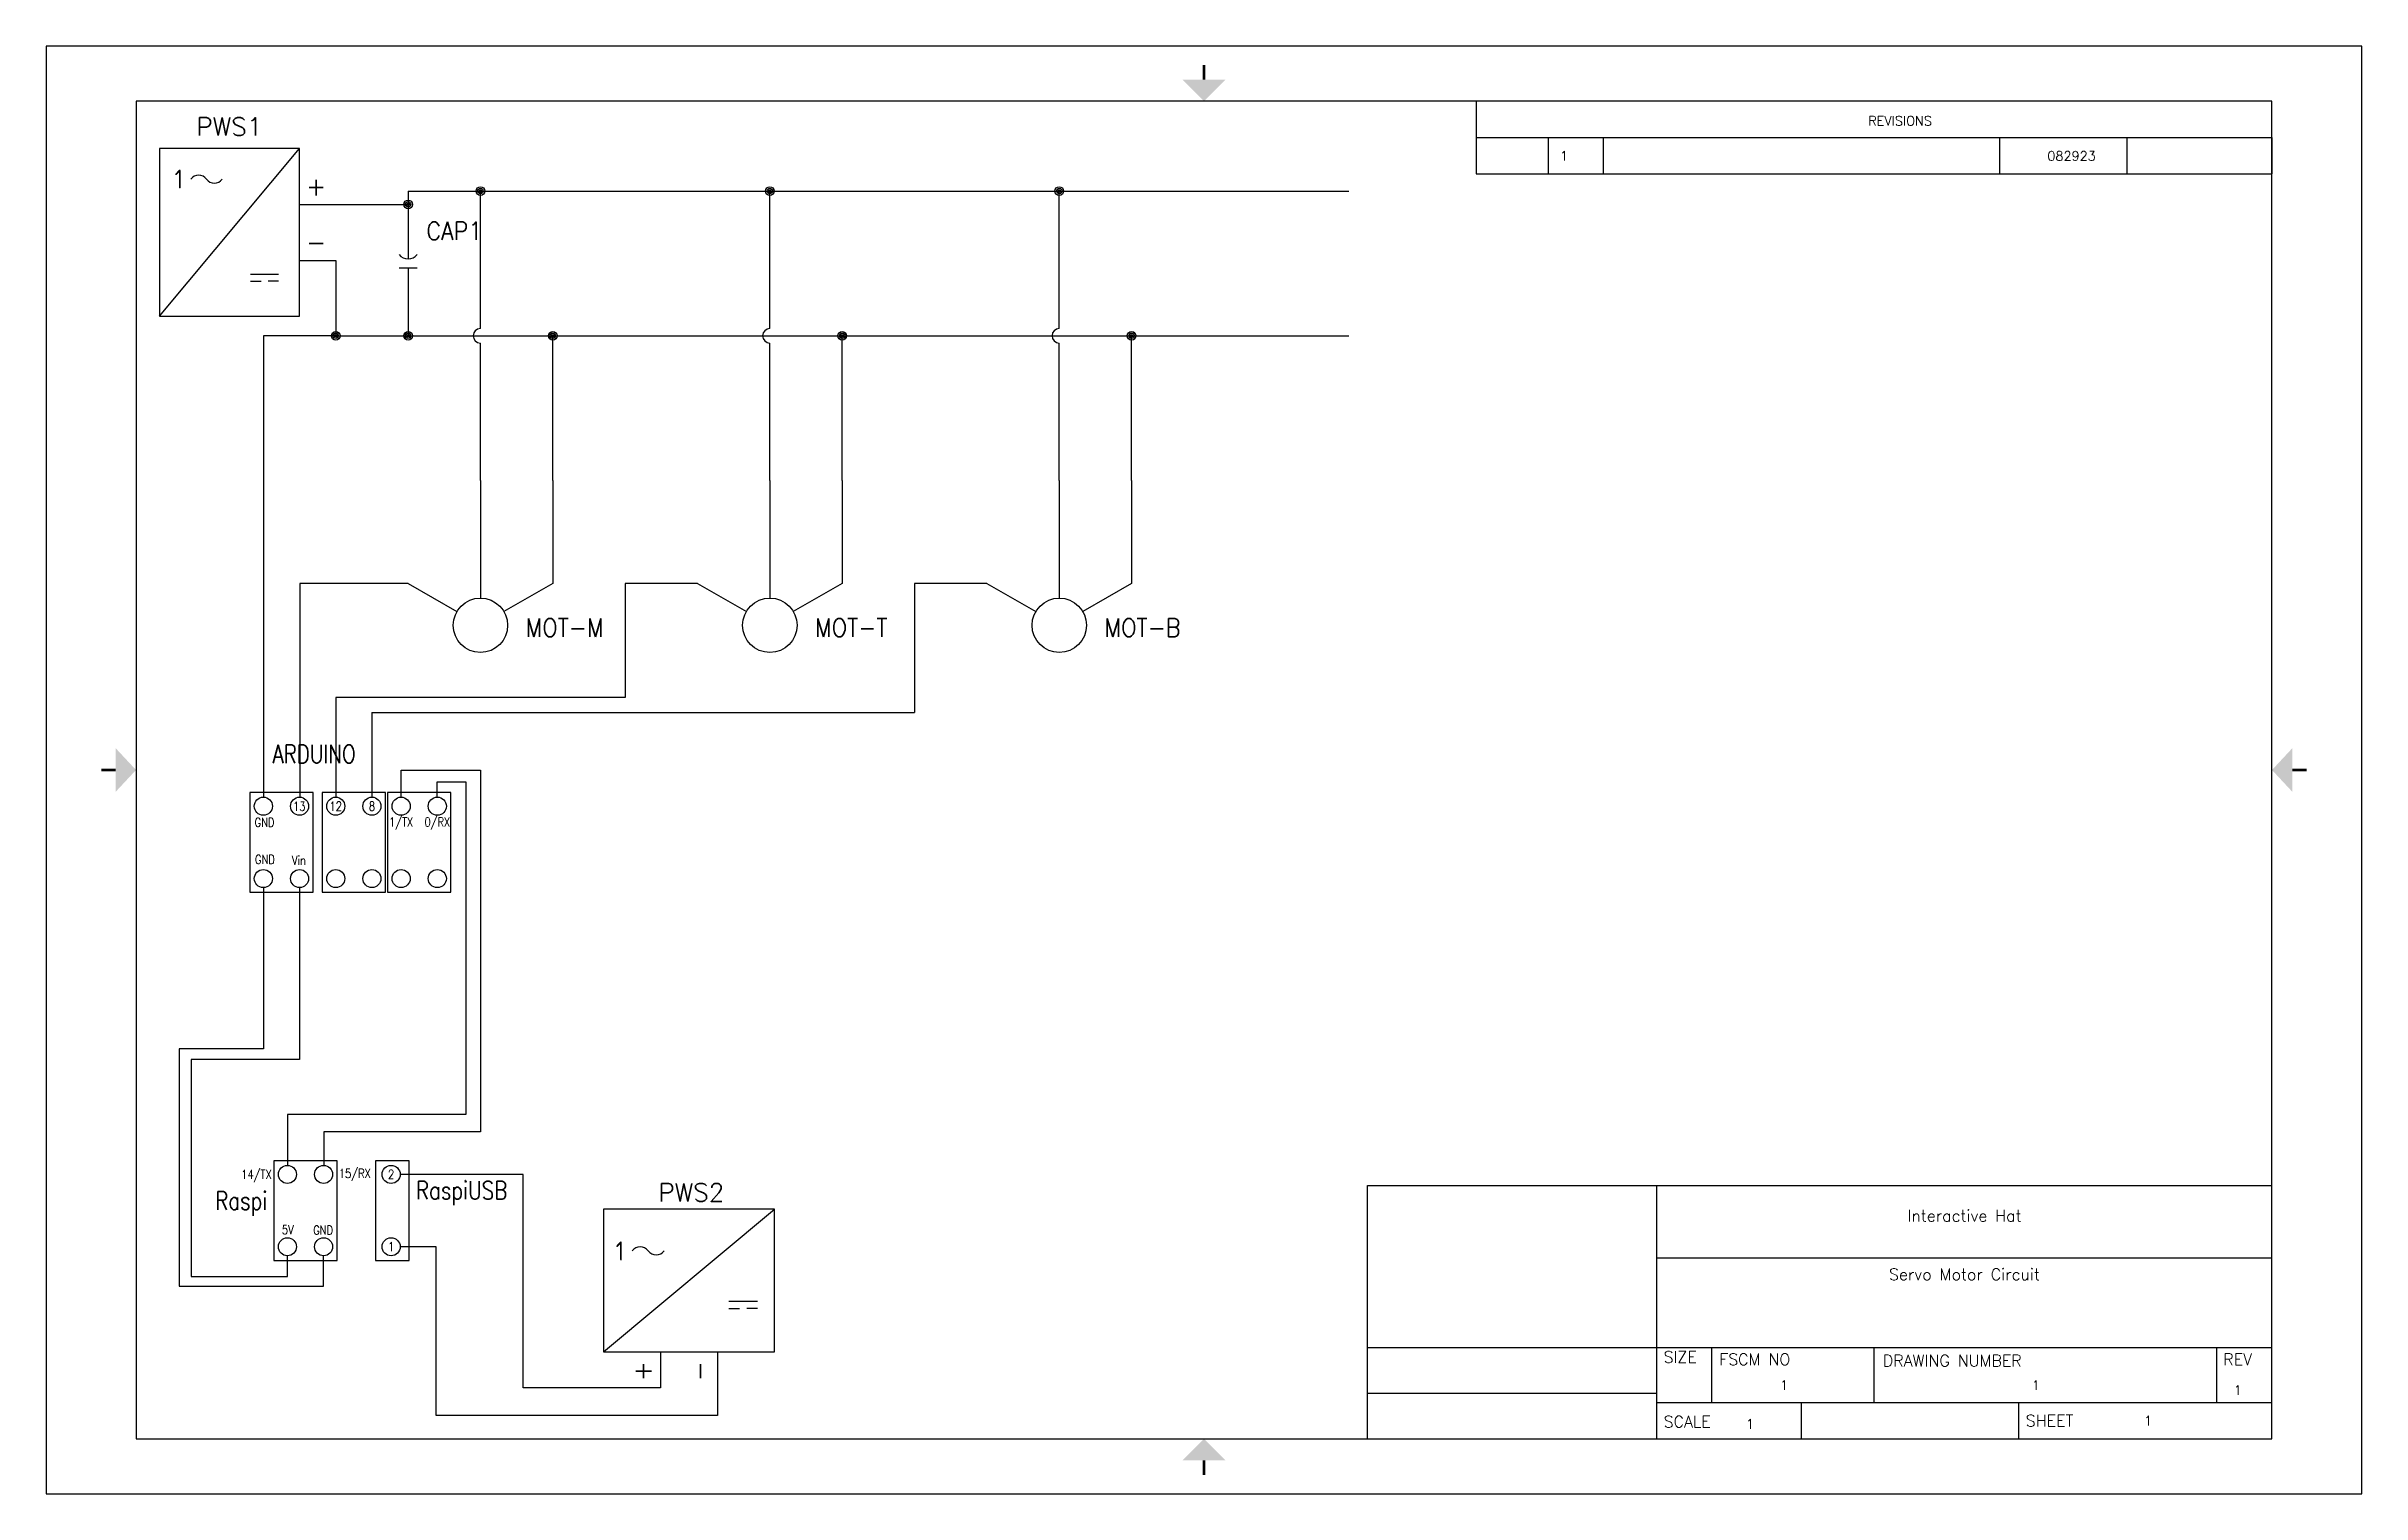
# Model space of a CAD drawing. Header units: inches. Extents: x 0 to 16, y 0 to 10.
import ezdxf
from ezdxf.enums import TextEntityAlignment as Align

# ---------------------------------------------------------------- set-up
doc = ezdxf.new("R2010")
doc.units = ezdxf.units.IN
doc.header["$MEASUREMENT"] = 0
for name, color, linetype in [('GRY_20AWG', 9, 'Continuous'), ('SYMS', 7, 'Continuous'), ('TAGS', 51, 'Continuous'), ('TB_LABELS', 1, 'Continuous'), ('TERMS', 4, 'Continuous'), ('Title Block', 7, 'Continuous'), ('Viewport', 7, 'Continuous')]:
    doc.layers.add(name, color=color, linetype=linetype)
doc.styles.add('Roman', font='romans')
doc.styles.add('WD', font='romans.shx')
doc.styles.add('WD_IEC', font='isocp2.shx', dxfattribs={"width": 0.9, "height": 4})

# ---------------------------------------------------------------- blocks, each defined once
blk = doc.blocks.new('ANSI_border_B')
at = {"layer": 'Title Block'}
for p, q in [((0, 10), (0, 0)), ((16, 10), (0, 10)), ((16, 0), (16, 10)), ((0.62, 9.62), (0.62, 0.38)), ((15.38, 9.62), (0.62, 9.62)), ((9.88, 9.62), (9.88, 9.37)), ((15.38, 0.38), (15.38, 9.62)), ((9.88, 9.37), (15.38, 9.37)), ((0.62, 0.38), (15.38, 0.38)), ((0, 0), (16, 0))]:
    blk.add_line(p, q, dxfattribs=at)
at = {"layer": 'Title Block', "const_width": 0.02}
for points in [[(8, 9.87), (8, 9.77)], [(0.38, 5), (0.48, 5)], [(15.62, 5), (15.52, 5)], [(8, 0.13), (8, 0.23)]]:
    blk.add_lwpolyline(points, dxfattribs=at)
at = {"layer": 'Title Block'}
for points in [[(7.85, 9.77), (8.15, 9.77), (8, 9.62)], [(0.48, 4.85), (0.48, 5.15), (0.62, 5)], [(15.52, 4.85), (15.52, 5.15), (15.38, 5)], [(7.85, 0.23), (8.15, 0.23), (8, 0.38)]]:
    blk.add_solid(points, dxfattribs=at)
at = {"layer": 'Title Block', "style": 'Roman'}
blk.add_text('REVISIONS', height=0.065, dxfattribs=at).set_placement((12.5902, 9.4525))
blk = doc.blocks.new('ANSI_REVblock_B')
blk.add_line((0, 0), (0, -0.25))
at = {"layer": 'Title Block'}
for p, q in [((-5.5, 0), (-5.5, -0.25)), ((-5.5, 0), (0, 0)), ((-5, -0.25), (-5, 0)), ((-4.62, -0.25), (-4.62, 0)), ((-1.88, -0.25), (-1.88, 0)), ((-1, -0.25), (-1, 0)), ((-5.5, -0.25), (0, -0.25))]:
    blk.add_line(p, q, dxfattribs=at)
at = {"style": 'WD'}
for tag, p in [('ZONE', (-5.391, -0.16)), ('REV', (-4.92, -0.16)), ('DESCRIPTION', (-3.618, -0.16)), ('DATE', (-1.552, -0.16)), ('APPROVED', (-0.759, -0.16))]:
    blk.add_attdef(tag, p, '', height=0.065, dxfattribs=at)
at = {"style": 'WD', "flags": 1}
blk.add_attdef('WD_TB', (-4.505, -0.154), '', height=0.03, dxfattribs=at)
blk = doc.blocks.new('ANSI_tblock_desc_B')
for p, q in [((0, 0), (0, 1.75)), ((-6.25, 0), (0, 0))]:
    blk.add_line(p, q)
at = {"layer": 'Title Block'}
for p, q in [((-6.25, 0), (-6.25, 1.75)), ((-6.25, 1.75), (0, 1.75)), ((-4.25, 0), (-4.25, 1.75)), ((-4.25, 1.25), (0, 1.25)), ((-6.25, 0.63), (0, 0.63)), ((-3.87, 0.25), (-3.87, 0.63)), ((-2.75, 0.25), (-2.75, 0.63)), ((-0.38, 0.25), (-0.38, 0.63)), ((-6.25, 0.315), (-4.25, 0.315)), ((-4.25, 0.25), (0, 0.25)), ((-3.25, 0), (-3.25, 0.25)), ((-1.75, 0), (-1.75, 0.25))]:
    blk.add_line(p, q, dxfattribs=at)
at = {"color": 0, "style": 'Roman', "flags": 8}
for tag, p in [('FNAME', (-15.442, 4.043)), ('REVDATE', (-15.442, 1.789)), ('USER', (-15.442, -0.38))]:
    blk.add_attdef(tag, p, '', height=0.15, rotation=90, dxfattribs=at)
at = {"style": 'WD'}
for tag, p in [('PROJDESC', (-2.125, 1.5)), ('TITLE1', (-2.125, 1.095)), ('TITLE2', (-2.125, 0.785))]:
    blk.add_attdef(tag, text='', height=0.08, dxfattribs=at).set_placement(p, align=Align.CENTER)
for tag, p in [('SIZE', (-4.162, 0.32)), ('FSCM_NO', (-3.4, 0.337)), ('DWG_NO', (-1.659, 0.337)), ('REV', (-0.265, 0.303)), ('SCALE', (-3.634, 0.069)), ('SHEET', (-0.883, 0.092))]:
    blk.add_attdef(tag, p, '', height=0.065, dxfattribs=at)
at = {"style": 'WD', "flags": 1}
blk.add_attdef('WD_TB', (-5.57, 0.177), '', height=0.086, dxfattribs=at)
at = {"layer": 'TB_LABELS', "style": 'WD'}
for s, p in [('SIZE', (-4.204, 0.604)), ('FSCM NO', (-3.819, 0.588)), ('DRAWING NUMBER', (-2.689, 0.579)), ('REV', (-0.336, 0.588)), ('SHEET', (-1.701, 0.164)), ('SCALE', (-4.204, 0.158))]:
    blk.add_text(s, height=0.08, dxfattribs=at).set_placement(p, align=Align.TOP_LEFT)
blk = doc.blocks.new('HPW1_1PH')
for p, q in [((0, -0.967), (0.967, 0.193)), ((0.629, -0.677), (0.823, -0.677)), ((0.629, -0.725), (0.702, -0.725)), ((0.823, -0.725), (0.75, -0.725))]:
    blk.add_line(p, q)
blk.add_lwpolyline([(0.967, 0.193), (0, 0.193), (0, -0.967), (0.967, -0.967)], close=True)
for centre, start, end in [((0.271, -0.06), 36.8699, 143.1301), ((0.379, 0.021), 216.8699, 323.1301)]:
    blk.add_arc(centre, 0.0677, start, end)
at = {"style": 'WD_IEC'}
blk.add_text('1', height=0.13, dxfattribs=at).set_placement((0.163, -0.019), align=Align.MIDDLE_RIGHT)
at = {"style": 'WD', "width": 0.7}
for tag, p in [('INST', (0.484, 0.656)), ('LOC', (0.484, 0.469)), ('RATING1', (0.484, -1.188)), ('DESC1', (0.484, -1.375)), ('DESC2', (0.484, -1.562)), ('DESC3', (0.484, -1.75))]:
    blk.add_attdef(tag, text='', height=0.125, dxfattribs=at).set_placement(p, align=Align.CENTER)
at = {"style": 'WD'}
blk.add_attdef('TAG1', text='', height=0.125, dxfattribs=at).set_placement((0.484, 0.281), align=Align.CENTER)
at = {"style": 'WD', "flags": 8}
for tag, p in [('TERM01', (-0.062, 0.062)), ('TERM02', (-0.062, -0.325)), ('TERM03', (-0.062, -0.712))]:
    blk.add_attdef(tag, text='', height=0.125, dxfattribs=at).set_placement(p, align=Align.RIGHT)
at = {"style": 'WD', "flags": 9}
for tag, p in [('MFG', (0.484, 0.16)), ('ASSYCODE', (0.484, 0.114)), ('FAMILY', (0.484, 0.09)), ('CAT', (0.484, 0.138))]:
    blk.add_attdef(tag, text='', height=0.0155, dxfattribs=at).set_placement(p, align=Align.CENTER)
at = {"style": 'WD'}
for tag, p, height, flags in [('X4TERM01', (0, 0), 0.0193, 1), ('TERM04', (1.014, -0.132), 0.125, 8), ('X1TERM04', (0.967, -0.193), 0.0193, 1), ('X4TERM02', (0, -0.387), 0.0193, 1), ('TERM05', (1.014, -0.519), 0.125, 8), ('X1TERM05', (0.967, -0.58), 0.0193, 1), ('X4TERM03', (0, -0.774), 0.0193, 1)]:
    blk.add_attdef(tag, p, '', height=height, dxfattribs=dict(at, flags=flags))
blk = doc.blocks.new('VMO13')
blk.add_circle((0, 0), 0.188)
at = {"style": 'WD'}
for tag, p, width in [('INST', (0.318, 0.263), 0.7), ('LOC', (0.318, 0.094), 0.7), ('TAG1', (0.312, -0.079), 0.9)]:
    blk.add_attdef(tag, p, '', height=0.125, dxfattribs=dict(at, width=width))
at = {"style": 'WD', "flags": 9}
blk.add_attdef('FAMILY', text='', height=0.01, dxfattribs=at).set_placement((-0.005, 0.17), align=Align.CENTER)
at = {"linetype": 'Continuous', "style": 'WD', "flags": 1}
for tag, p in [('CAT', (0, 0.159)), ('MFG', (0, 0.14))]:
    blk.add_attdef(tag, text='', height=0.01, dxfattribs=at).set_placement(p, align=Align.MIDDLE)
at = {"style": 'WD', "flags": 1}
for tag, p in [('X2TERM02', (0, 0.188)), ('X0TERM03', (-0.162, 0.094)), ('X0TERM01', (0.162, 0.094)), ('X0TERM04', (0.133, -0.133))]:
    blk.add_attdef(tag, p, '', height=0.0125, dxfattribs=at)
at = {"style": 'WD'}
for tag, height, width, p in [('RATING1', 0.1, 0.8, (0, 0)), ('DESC1', 0.125, 0.9, (0.001, -0.549)), ('DESC2', 0.125, 0.9, (0.001, -0.706)), ('DESC3', 0.125, 0.9, (0.001, -0.862)), ('RATING3', 0.125, 0.8, (0.001, -1.018)), ('RATING4', 0.125, 0.8, (0.001, -1.174)), ('WDTAGALT', 0.125, 0.7, (0, -1.344))]:
    blk.add_attdef(tag, text='', height=height, dxfattribs=dict(at, width=width)).set_placement(p, align=Align.CENTER)
at = {"linetype": 'Continuous', "style": 'WD', "flags": 9}
blk.add_attdef('ASSYCODE', text='', height=0.01, dxfattribs=at).set_placement((0, 0.125), align=Align.CENTER)
at = {"style": 'WD', "width": 0.8}
blk.add_attdef('RATING2', text='', height=0.1, dxfattribs=at).set_placement((0, -0.031), align=Align.TOP_CENTER)
blk = doc.blocks.new('WDDOT')
for radius in [0.03, 0.0187, 0.00929]:
    blk.add_circle((0, 0), radius)
blk = doc.blocks.new('VCA1')
blk.add_line((-0.062, -0.031), (0.062, -0.031))
blk.add_arc((0, 0.109), 0.0781, 216.8699, 323.1301)
at = {"style": 'WD'}
for tag, p, width in [('INST', (0.219, 0.488), 0.7), ('LOC', (0.219, 0.318), 0.7), ('TAG1', (0.127, 0.162), 0.9), ('RATING1', (0.125, 0.006), 0.7), ('RATING2', (0.125, -0.151), 0.7), ('DESC1', (0.129, -0.307), 0.7), ('DESC2', (0.129, -0.463), 0.7)]:
    blk.add_attdef(tag, p, '', height=0.125, dxfattribs=dict(at, width=width))
at = {"linetype": 'Continuous', "style": 'WD', "flags": 8}
blk.add_attdef('TERM01', text='', height=0.125, dxfattribs=at).set_placement((-0.086, 0.05), align=Align.RIGHT)
at = {"color": 7, "style": 'WD', "flags": 1}
for tag, p in [('X2TERM01', (0, 0.031)), ('X8TERM02', (0, -0.031))]:
    blk.add_attdef(tag, p, '', height=0.0125, dxfattribs=at)
at = {"linetype": 'Continuous', "style": 'WD', "flags": 8}
blk.add_attdef('TERM02', text='', height=0.125, dxfattribs=at).set_placement((-0.072, -0.057), align=Align.TOP_RIGHT)
at = {"style": 'WD', "flags": 9}
blk.add_attdef('FAMILY', (-0.224, -0.189), '', height=0.01, rotation=90, dxfattribs=at)
at = {"linetype": 'Continuous', "style": 'WD', "flags": 9}
for tag, p in [('CAT', (-0.18, -0.164)), ('MFG', (-0.16, -0.166)), ('ASSYCODE', (-0.134, -0.175))]:
    blk.add_attdef(tag, text='', height=0.01, rotation=90, dxfattribs=at).set_placement(p, align=Align.CENTER)
blk = doc.blocks.new('VDV1TF')
for p, q in [((-0.094, 0.344), (-0.094, -0.344)), ((0.344, 0.344), (-0.094, 0.344)), ((0.344, -0.344), (0.344, 0.344)), ((-0.094, -0.344), (0.344, -0.344))]:
    blk.add_line(p, q)
for centre in [(0, 0.25), (0.25, 0.25), (0, -0.25), (0.25, -0.25)]:
    blk.add_circle(centre, 0.0625)
at = {"style": 'WD', "width": 0.7}
for tag, p in [('INST', (0.131, 0.545)), ('LOC', (0.131, 0.375)), ('RATING2', (0.125, -0.156))]:
    blk.add_attdef(tag, text='', height=0.125, dxfattribs=at).set_placement(p, align=Align.CENTER)
at = {"style": 'WD', "flags": 1}
for tag, p in [('X2TERM02', (0, 0.312)), ('X2TERM04', (0.25, 0.312)), ('X4TERM02', (-0.062, 0.25)), ('X1TERM04', (0.312, 0.25)), ('X4TERM01', (-0.062, -0.25)), ('X8TERM01', (0, -0.312)), ('X8TERM03', (0.25, -0.312)), ('X1TERM03', (0.312, -0.25))]:
    blk.add_attdef(tag, p, '', height=0.0125, dxfattribs=at)
at = {"linetype": 'Continuous', "style": 'WD', "width": 0.8, "flags": 8}
for tag, p in [('TERM02', (0, 0.25)), ('TERM04', (0.25, 0.25)), ('TERM01', (0, -0.25)), ('TERM03', (0.25, -0.25))]:
    blk.add_attdef(tag, text='', height=0.0625, dxfattribs=at).set_placement(p, align=Align.MIDDLE)
at = {"style": 'WD'}
for tag, p, width in [('TAG1', (0.422, 0.077), 0.8), ('DESC1', (0.422, -0.079), 0.7), ('DESC2', (0.422, -0.235), 0.7), ('XREF', (0.422, -0.391), 0.7)]:
    blk.add_attdef(tag, p, '', height=0.125, dxfattribs=dict(at, width=width))
at = {"style": 'WD', "width": 0.7}
blk.add_attdef('RATING1', text='', height=0.125, dxfattribs=at).set_placement((0.125, 0.062), align=Align.MIDDLE)
at = {"linetype": 'Continuous', "style": 'WD', "flags": 9}
blk.add_attdef('ASSYCODE', text='', height=0.01, dxfattribs=at).set_placement((0.125, -0.141), align=Align.CENTER)
at = {"style": 'WD', "flags": 9}
blk.add_attdef('FAMILY', text='', height=0.01, dxfattribs=at).set_placement((0.12, -0.08), align=Align.CENTER)
at = {"linetype": 'Continuous', "style": 'WD', "flags": 1}
for tag, p in [('MFG', (0.125, -0.11)), ('CAT', (0.125, -0.091))]:
    blk.add_attdef(tag, text='', height=0.01, dxfattribs=at).set_placement(p, align=Align.MIDDLE)
blk = doc.blocks.new('VPW1_1PH')
for p, q in [((-0.197, -0.984), (0.984, 0)), ((0.67, -0.636), (0.867, -0.636)), ((0.67, -0.685), (0.743, -0.685)), ((0.867, -0.685), (0.793, -0.685))]:
    blk.add_line(p, q)
blk.add_lwpolyline([(-0.197, 0), (-0.197, -0.984), (0.984, -0.984), (0.984, 0)], close=True)
for centre, start, end in [((0.057, -0.329), 36.8699, 143.1301), ((0.168, -0.246), 216.8699, 323.1301)]:
    blk.add_arc(centre, 0.0689, start, end)
at = {"style": 'WD_IEC'}
blk.add_text('1', height=0.132, dxfattribs=at).set_placement((-0.053, -0.288), align=Align.MIDDLE_RIGHT)
at = {"style": 'WD', "flags": 8}
for tag, p in [('TERM01', (-0.063, 0.064)), ('TERM02', (0.33, 0.062)), ('TERM03', (0.724, 0.062))]:
    blk.add_attdef(tag, p, '', height=0.125, rotation=90, dxfattribs=at)
at = {"style": 'WD', "width": 0.7}
for tag, p in [('INST', (-0.322, 0.125)), ('LOC', (-0.322, -0.062)), ('RATING1', (-0.322, -0.469)), ('DESC1', (-0.322, -0.656)), ('DESC2', (-0.322, -0.844)), ('DESC3', (-0.322, -1.031))]:
    blk.add_attdef(tag, text='', height=0.125, dxfattribs=at).set_placement(p, align=Align.RIGHT)
at = {"style": 'WD'}
for tag, p, height, flags in [('X2TERM01', (0, 0), 0.0197, 1), ('X2TERM02', (0.394, 0), 0.0197, 1), ('X2TERM03', (0.787, 0), 0.0197, 1), ('MFG', (1.079, -0.197), 0.125, 9), ('CAT', (1.079, -0.385), 0.125, 9), ('ASSYCODE', (1.056, -0.837), 0.0157, 9), ('FAMILY', (1.056, -0.886), 0.0157, 9), ('X8TERM04', (0.197, -0.984), 0.0197, 1), ('X8TERM05', (0.591, -0.984), 0.0197, 1)]:
    blk.add_attdef(tag, p, '', height=height, dxfattribs=dict(at, flags=flags))
blk.add_attdef('TAG1', text='', height=0.125, dxfattribs=at).set_placement((-0.322, -0.269), align=Align.RIGHT)
at = {"style": 'WD', "flags": 8}
for tag, p in [('TERM04', (0.134, -1.048)), ('TERM05', (0.528, -1.048))]:
    blk.add_attdef(tag, text='', height=0.125, rotation=90, dxfattribs=at).set_placement(p, align=Align.RIGHT)
blk = doc.blocks.new('VDV1T6')
for p, q in [((-0.109, 0.344), (-0.109, -0.344)), ((0.125, 0.344), (-0.109, 0.344)), ((0.125, -0.344), (0.125, 0.344)), ((-0.109, -0.344), (0.125, -0.344))]:
    blk.add_line(p, q)
for centre in [(0, 0.25), (0, -0.25)]:
    blk.add_circle(centre, 0.0625)
at = {"style": 'WD'}
for tag, p, width in [('INST', (0.177, 0.559), 0.7), ('LOC', (0.177, 0.39), 0.7), ('TAG1', (0.172, 0.234), 0.8), ('DESC1', (0.172, 0.077), 0.7), ('DESC2', (0.172, -0.079), 0.7), ('RATING1', (0.188, -0.235), 0.7), ('RATING2', (0.188, -0.391), 0.7), ('XREF', (0.172, -0.548), 0.7)]:
    blk.add_attdef(tag, p, '', height=0.125, dxfattribs=dict(at, width=width))
at = {"style": 'WD', "flags": 1}
for tag, p in [('X2TERM02', (0, 0.312)), ('X4TERM02', (-0.062, 0.25)), ('X1TERM02', (0.062, 0.25)), ('X4TERM01', (-0.062, -0.25)), ('X8TERM01', (0, -0.312)), ('X1TERM01', (0.062, -0.25))]:
    blk.add_attdef(tag, p, '', height=0.0125, dxfattribs=at)
at = {"linetype": 'Continuous', "style": 'WD', "width": 0.8, "flags": 8}
for tag, p in [('TERM02', (0, 0.25)), ('TERM01', (0, -0.25))]:
    blk.add_attdef(tag, text='', height=0.0625, dxfattribs=at).set_placement(p, align=Align.MIDDLE)
at = {"linetype": 'Continuous', "style": 'WD', "flags": 9}
blk.add_attdef('ASSYCODE', text='', height=0.01, dxfattribs=at).set_placement((0.203, -0.109), align=Align.CENTER)
at = {"style": 'WD', "flags": 9}
blk.add_attdef('FAMILY', text='', height=0.01, dxfattribs=at).set_placement((0.198, -0.065), align=Align.CENTER)
at = {"linetype": 'Continuous', "style": 'WD', "flags": 1}
for tag, p in [('MFG', (0.203, -0.094)), ('CAT', (0.203, -0.075))]:
    blk.add_attdef(tag, text='', height=0.01, dxfattribs=at).set_placement(p, align=Align.MIDDLE)

msp = doc.modelspace()

# ---------------------------------------------------------------- linework, layer by layer
at = {"layer": 'GRY_20AWG'}
for p, q in [((2.5, 9), (9, 9)), ((2.5, 9), (2.5, 8.531)), ((3, 8.05), (3, 9)), ((5, 8.05), (5, 9)), ((7, 8.05), (7, 9)), ((1.749, 8.908), (2.5, 8.908)), ((1.749, 8.521), (2, 8.521)), ((2, 8.521), (2, 8)), ((2.5, 8.469), (2.5, 8)), ((2, 8), (1.5, 8)), ((1.5, 8), (1.5, 4.812)), ((2, 8), (9, 8)), ((3.5, 7), (3.5, 8)), ((5.5, 7), (5.5, 8)), ((7.5, 7), (7.5, 8)), ((3, 7), (3, 7.95)), ((5, 7), (5, 7.95)), ((7, 7), (7, 7.95)), ((3, 7), (3, 6.188)), ((3.5, 7), (3.5, 6.289)), ((5, 7), (5, 6.188)), ((5.5, 7), (5.5, 6.289)), ((7, 7), (7, 6.188)), ((7.5, 7), (7.5, 6.289)), ((2.5, 6.289), (1.752, 6.289)), ((1.752, 6.289), (1.752, 4.812)), ((2.5, 6.289), (2.838, 6.094)), ((3.5, 6.289), (3.162, 6.094)), ((4.5, 6.289), (4, 6.289)), ((4, 6.289), (4, 5.5)), ((4.5, 6.289), (4.838, 6.094)), ((5.5, 6.289), (5.162, 6.094)), ((6.5, 6.289), (6, 6.289)), ((6, 6.289), (6, 5.397)), ((6.5, 6.289), (6.838, 6.094)), ((7.5, 6.289), (7.162, 6.094)), ((4, 5.5), (2, 5.5)), ((2, 5.5), (2, 4.812)), ((2.25, 5.397), (2.25, 4.812)), ((2.25, 5.397), (6, 5.397)), ((2.452, 4.812), (2.452, 5)), ((2.452, 5), (3, 5)), ((3, 5), (3, 2.5)), ((2.702, 4.812), (2.702, 4.919)), ((2.702, 4.919), (2.898, 4.919)), ((2.898, 4.919), (2.898, 2.62)), ((1.5, 4.188), (1.5, 3.074)), ((1.75, 4.188), (1.75, 3)), ((1.5, 3.074), (0.917, 3.074)), ((0.917, 3.074), (0.917, 1.433)), ((1.75, 3), (1, 3)), ((1, 3), (1, 1.5)), ((2.898, 2.62), (1.666, 2.62)), ((1.666, 2.62), (1.666, 2.268)), ((3, 2.5), (1.917, 2.5)), ((1.917, 2.5), (1.917, 2.268)), ((3.295, 2.206), (2.445, 2.206)), ((3.295, 0.731), (3.295, 2.206)), ((1.666, 1.5), (1.666, 1.643)), ((1.916, 1.433), (1.916, 1.643)), ((2.695, 1.706), (2.445, 1.706)), ((2.695, 0.541), (2.695, 1.706)), ((1, 1.5), (1.666, 1.5)), ((0.917, 1.433), (1.916, 1.433)), ((4.244, 0.981), (4.244, 0.731)), ((4.638, 0.981), (4.638, 0.541)), ((4.244, 0.731), (3.295, 0.731)), ((4.638, 0.541), (2.695, 0.541))]:
    msp.add_line(p, q, dxfattribs=at)
for centre in [(3, 8), (5, 8), (7, 8)]:
    msp.add_arc(centre, 0.05, 90, 270, dxfattribs=at)

# ---------------------------------------------------------------- block references
ref = msp.add_blockref('ANSI_REVblock_B', (15.38, 9.37))
ref.add_attrib('DATE', '082923', (13.828, 9.21), dxfattribs={"height": 0.065, "style": 'WD'})
ref.add_attrib('REV', '1', (10.46, 9.21), dxfattribs={"height": 0.065, "style": 'WD'})
ref = msp.add_blockref('ANSI_tblock_desc_B', (15.38, 0.38))
ref.add_attrib('SHEET', '1', (14.497, 0.472), dxfattribs={"height": 0.065, "style": 'WD'})
ref.add_attrib('SCALE', '1', (11.746, 0.449), dxfattribs={"height": 0.065, "style": 'WD'})
ref.add_attrib('REV', '1', (15.115, 0.683), dxfattribs={"height": 0.065, "style": 'WD'})
ref.add_attrib('DWG_NO', '1', (13.721, 0.717), dxfattribs={"height": 0.065, "style": 'WD'})
ref.add_attrib('FSCM_NO', '1', (11.98, 0.717), dxfattribs={"height": 0.065, "style": 'WD'})
ref.add_attrib('TITLE1', 'Servo Motor Circuit', dxfattribs={"height": 0.08, "style": 'WD'}).set_placement((13.255, 1.475), align=Align.CENTER)
ref.add_attrib('PROJDESC', 'Interactive Hat', dxfattribs={"height": 0.08, "style": 'WD'}).set_placement((13.255, 1.88), align=Align.CENTER)
at = {"layer": 'SYMS'}
ref = msp.add_blockref('HPW1_1PH', (0.782, 9.102), dxfattribs=at)
ref.add_attrib('TERM04', '+', (1.796, 8.97), dxfattribs={"layer": 'TERMS', "height": 0.125, "style": 'WD', "flags": 8})
ref.add_attrib('TERM05', '-', (1.796, 8.583), dxfattribs={"layer": 'TERMS', "height": 0.125, "style": 'WD', "flags": 8})
ref.add_attrib('TAG1', 'PWS1', dxfattribs={"layer": 'TAGS', "height": 0.125, "style": 'WD'}).set_placement((1.265, 9.383), align=Align.CENTER)
for p in [(3, 9), (5, 9), (7, 9), (2.5, 8.908), (2, 8), (2.5, 8), (3.5, 8), (5.5, 8), (7.5, 8)]:
    msp.add_blockref('WDDOT', p, dxfattribs=at)
ref = msp.add_blockref('VCA1', (2.5, 8.5), dxfattribs=at)
ref.add_attrib('TAG1', 'CAP1', (2.627, 8.662), dxfattribs={"layer": 'TAGS', "height": 0.125, "style": 'WD', "width": 0.9})
ref = msp.add_blockref('VMO13', (3, 6), dxfattribs=at)
ref.add_attrib('TAG1', 'MOT-M', (3.312, 5.921), dxfattribs={"layer": 'TAGS', "height": 0.125, "style": 'WD', "width": 0.9})
ref = msp.add_blockref('VMO13', (5, 6), dxfattribs=at)
ref.add_attrib('TAG1', 'MOT-T', (5.312, 5.921), dxfattribs={"layer": 'TAGS', "height": 0.125, "style": 'WD', "width": 0.9})
ref = msp.add_blockref('VMO13', (7, 6), dxfattribs=at)
ref.add_attrib('TAG1', 'MOT-B', (7.312, 5.921), dxfattribs={"layer": 'TAGS', "height": 0.125, "style": 'WD', "width": 0.9})
ref = msp.add_blockref('VDV1TF', (2, 4.5), dxfattribs=at)
ref.add_attrib('TAG1', 'ARDUINO', (1.564, 5.048), dxfattribs={"layer": 'TAGS', "height": 0.125, "style": 'WD', "width": 0.8})
ref.add_attrib('TERM04', '8', dxfattribs={"layer": 'TERMS', "linetype": 'Continuous', "height": 0.0625, "style": 'WD', "width": 0.8, "flags": 8}).set_placement((2.25, 4.75), align=Align.MIDDLE)
ref.add_attrib('TERM02', '12', dxfattribs={"layer": 'TERMS', "linetype": 'Continuous', "height": 0.0625, "style": 'WD', "width": 0.8, "flags": 8}).set_placement((2, 4.75), align=Align.MIDDLE)
ref = msp.add_blockref('VDV1TF', (1.5, 4.5), dxfattribs=at)
ref.add_attrib('TERM03', 'Vin', dxfattribs={"layer": 'TERMS', "linetype": 'Continuous', "height": 0.0625, "style": 'WD', "width": 0.8, "flags": 8}).set_placement((1.746, 4.377), align=Align.MIDDLE)
ref.add_attrib('TERM04', '13', dxfattribs={"layer": 'TERMS', "linetype": 'Continuous', "height": 0.0625, "style": 'WD', "width": 0.8, "flags": 8}).set_placement((1.748, 4.749), align=Align.MIDDLE)
ref.add_attrib('TERM02', 'GND', dxfattribs={"layer": 'TERMS', "linetype": 'Continuous', "height": 0.0625, "style": 'WD', "width": 0.8, "flags": 8}).set_placement((1.508, 4.638), align=Align.MIDDLE)
ref.add_attrib('TERM01', 'GND', dxfattribs={"layer": 'TERMS', "linetype": 'Continuous', "height": 0.0625, "style": 'WD', "width": 0.8, "flags": 8}).set_placement((1.511, 4.382), align=Align.MIDDLE)
ref = msp.add_blockref('VDV1TF', (2.452, 4.5), dxfattribs=at)
ref.add_attrib('TERM04', '0/RX', dxfattribs={"layer": 'TERMS', "linetype": 'Continuous', "height": 0.0625, "style": 'WD', "width": 0.8, "flags": 8}).set_placement((2.702, 4.636), align=Align.MIDDLE)
ref.add_attrib('TERM02', '1/TX', dxfattribs={"layer": 'TERMS', "linetype": 'Continuous', "height": 0.0625, "style": 'WD', "width": 0.8, "flags": 8}).set_placement((2.452, 4.636), align=Align.MIDDLE)
ref = msp.add_blockref('VDV1TF', (1.666, 1.956), dxfattribs=at)
ref.add_attrib('TAG1', 'Raspi', (1.168, 1.962), dxfattribs={"layer": 'TAGS', "height": 0.125, "style": 'WD', "width": 0.8})
ref.add_attrib('TERM03', 'GND', dxfattribs={"layer": 'TERMS', "linetype": 'Continuous', "height": 0.0625, "style": 'WD', "width": 0.8, "flags": 8}).set_placement((1.913, 1.821), align=Align.MIDDLE)
ref.add_attrib('TERM04', '15/RX', dxfattribs={"layer": 'TERMS', "linetype": 'Continuous', "height": 0.0625, "style": 'WD', "width": 0.8, "flags": 8}).set_placement((2.132, 2.208), align=Align.MIDDLE)
ref.add_attrib('TERM02', '14/TX', dxfattribs={"layer": 'TERMS', "linetype": 'Continuous', "height": 0.0625, "style": 'WD', "width": 0.8, "flags": 8}).set_placement((1.452, 2.201), align=Align.MIDDLE)
ref.add_attrib('TERM01', '5V', dxfattribs={"layer": 'TERMS', "linetype": 'Continuous', "height": 0.0625, "style": 'WD', "width": 0.8, "flags": 8}).set_placement((1.669, 1.824), align=Align.MIDDLE)
ref = msp.add_blockref('VDV1T6', (2.383, 1.956), dxfattribs=at)
ref.add_attrib('TERM02', '2', dxfattribs={"layer": 'TERMS', "linetype": 'Continuous', "height": 0.0625, "style": 'WD', "width": 0.8, "flags": 8}).set_placement((2.383, 2.206), align=Align.MIDDLE)
ref.add_attrib('TERM01', '1', dxfattribs={"layer": 'TERMS', "linetype": 'Continuous', "height": 0.0625, "style": 'WD', "width": 0.8, "flags": 8}).set_placement((2.383, 1.706), align=Align.MIDDLE)
ref.add_attrib('TAG1', 'RaspiUSB', (2.555, 2.034), dxfattribs={"layer": 'TAGS', "height": 0.125, "style": 'WD', "width": 0.8})
ref = msp.add_blockref('VPW1_1PH', (4.047, 1.965), dxfattribs=at)
ref.add_attrib('TAG1', 'PWS2', dxfattribs={"layer": 'TAGS', "height": 0.125, "style": 'WD'}).set_placement((4.685, 2.019), align=Align.RIGHT)
ref.add_attrib('TERM05', '-', dxfattribs={"layer": 'TERMS', "height": 0.125, "rotation": 90, "style": 'WD', "flags": 8}).set_placement((4.575, 0.917), align=Align.RIGHT)
ref.add_attrib('TERM04', '+', dxfattribs={"layer": 'TERMS', "height": 0.125, "rotation": 90, "style": 'WD', "flags": 8}).set_placement((4.181, 0.917), align=Align.RIGHT)
at = {"layer": 'Viewport'}
msp.add_blockref('ANSI_border_B', (0, 0), dxfattribs=at)

doc.saveas('drawing.dxf')
